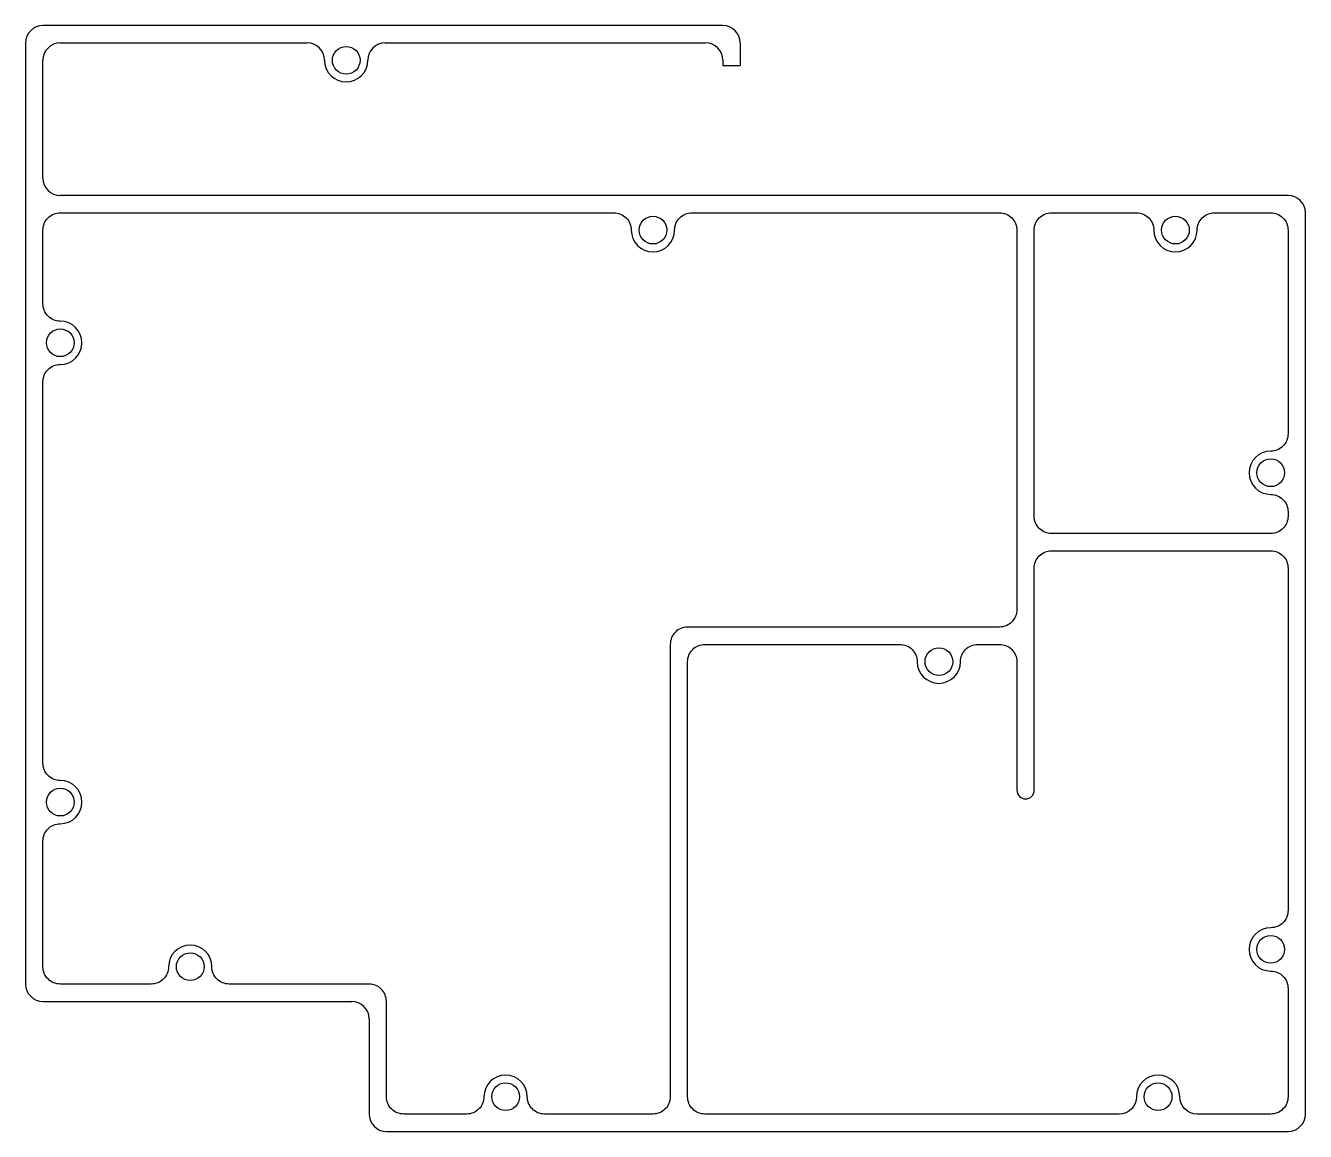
# Model space of a CAD drawing. Header units: millimetres. Extents: x -150 to -2, y -129 to -1.
import ezdxf

# ---------------------------------------------------------------- set-up
doc = ezdxf.new("R2010")
doc.units = ezdxf.units.MM
doc.layers.get('0').update_dxf_attribs({"linetype": 'CONTINUOUS'})

msp = doc.modelspace()

# ---------------------------------------------------------------- linework, layer by layer
for p, q in [((-69.23, -1.4), (-147.7, -1.4)), ((-149.7, -3.4), (-149.7, -112)), ((-145.7, -3.4), (-117.2, -3.4)), ((-108.2, -3.4), (-71.23, -3.4)), ((-67.23, -3.4), (-67.23, -6)), ((-147.7, -19), (-147.7, -5.4)), ((-69.23, -5.4), (-69.23, -6)), ((-69.23, -6), (-67.23, -6)), ((-71.23, -21), (-145.7, -21)), ((-65.23, -21), (-71.23, -21)), ((-4, -21), (-65.23, -21)), ((-2, -127), (-2, -23)), ((-147.7, -114), (-112.06, -114)), ((-110.06, -116), (-110.06, -127)), ((-108.06, -129), (-4, -129))]:
    msp.add_line(p, q)
for points in [[(-108.06, -114, 0.414214), (-110.06, -112), (-126.2, -112, -0.414214), (-128.2, -110, 1), (-133.2, -110, -0.414214), (-135.2, -112), (-145.7, -112, -0.414214), (-147.7, -110), (-147.7, -95.5, -0.414214), (-145.7, -93.5, 1), (-145.7, -88.5, -0.414214), (-147.7, -86.5), (-147.7, -42.5, -0.414214), (-145.7, -40.5, 1), (-145.7, -35.5, -0.414214), (-147.7, -33.5), (-147.7, -25, -0.414214), (-145.7, -23), (-81.8, -23, -0.414214), (-79.8, -25, 1), (-74.8, -25, -0.414214), (-72.8, -23), (-37.3, -23, -0.414214), (-35.3, -25), (-35.3, -68.8, -0.414214), (-37.3, -70.8), (-73.3, -70.8, 0.414214), (-75.3, -72.8), (-75.3, -125, -0.414214), (-77.3, -127), (-89.8, -127, -0.414214), (-91.8, -125, 1), (-96.8, -125, -0.414214), (-98.8, -127), (-106.06, -127, -0.414214), (-108.06, -125)], [(-4, -57.5), (-4, -58, -0.414214), (-6, -60), (-31.3, -60, -0.414214), (-33.3, -58), (-33.3, -25, -0.414214), (-31.3, -23), (-21.5, -23, -0.414214), (-19.5, -25, 1), (-14.5, -25, -0.414214), (-12.5, -23), (-6, -23, -0.414214), (-4, -25), (-4, -48.5, -0.414214), (-6, -50.5, 1), (-6, -55.5, -0.414214)], [(-35.3, -89.63, 1), (-33.3, -89.63), (-33.3, -64, -0.414214), (-31.3, -62), (-6, -62, -0.414214), (-4, -64), (-4, -103.5, -0.414214), (-6, -105.5, 1), (-6, -110.5, -0.414214), (-4, -112.5), (-4, -125, -0.414214), (-6, -127), (-14.5, -127, -0.414213), (-16.5, -125, 1), (-21.5, -125, -0.414213), (-23.5, -127), (-71.3, -127, -0.414214), (-73.3, -125), (-73.3, -74.8, -0.414214), (-71.3, -72.8), (-48.8, -72.8, -0.414214), (-46.8, -74.8, 1), (-41.8, -74.8, -0.414214), (-39.8, -72.8), (-37.3, -72.8, -0.414214), (-35.3, -74.8)]]:
    msp.add_lwpolyline(points, format="xyb", close=True)
for centre in [(-112.7, -5.4), (-77.3, -25), (-17, -25), (-145.7, -38), (-6, -53), (-44.3, -74.8), (-145.7, -91), (-6, -108), (-130.7, -110), (-94.3, -125), (-19, -125)]:
    msp.add_circle(centre, 1.6)
for centre, radius, start, end in [((-147.7, -3.4), 2, 90, 180), ((-69.23, -3.4), 2, 0, 90), ((-145.7, -5.4), 2, 90, 180), ((-117.2, -5.4), 2, 0, 90), ((-108.2, -5.4), 2, 90, 180), ((-71.23, -5.4), 2, 0, 90), ((-112.7, -5.4), 2.5, 180, 360), ((-145.7, -19), 2, 180, 270), ((-4, -23), 2, 0, 90), ((-147.7, -112), 2, 180, 270), ((-112.06, -116), 2, 0, 90), ((-108.06, -127), 2, 180, 270), ((-4, -127), 2, -90, 0)]:
    msp.add_arc(centre, radius, start, end)

doc.saveas('drawing.dxf')
